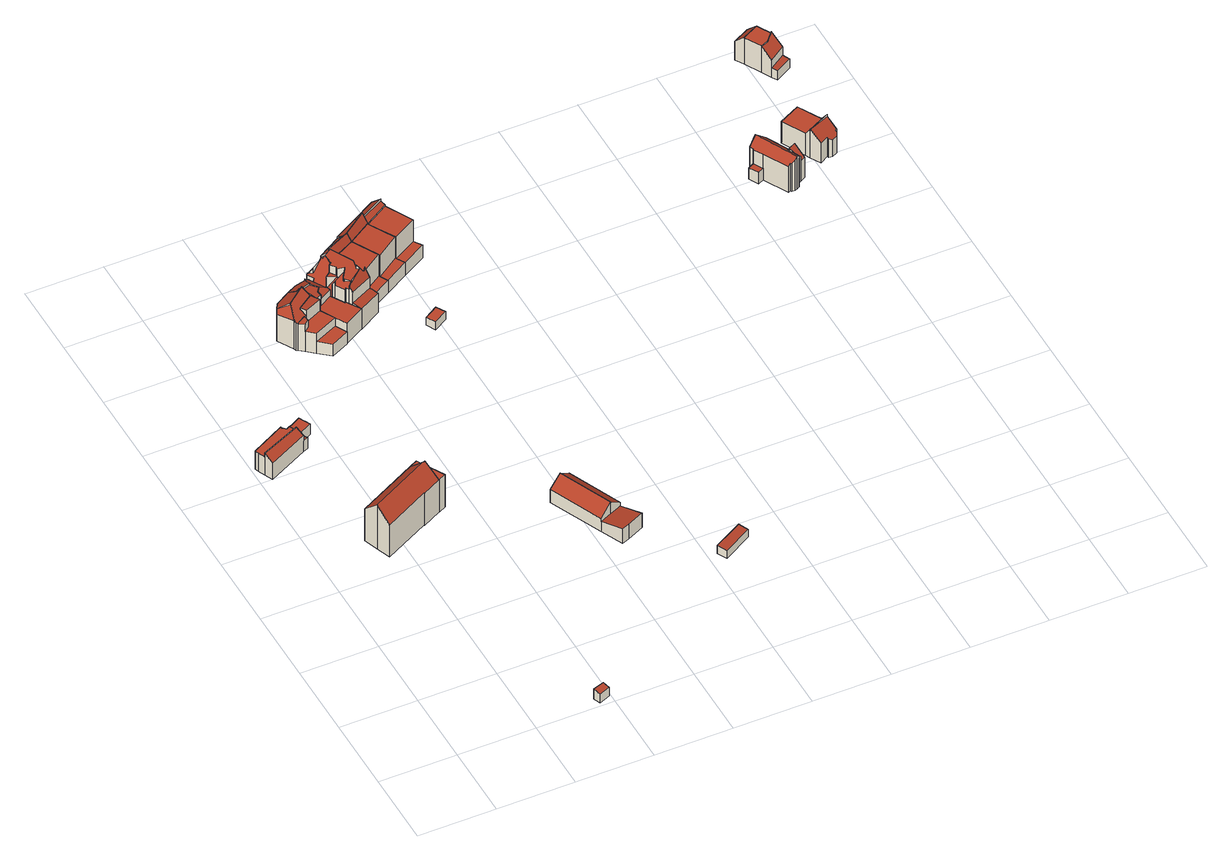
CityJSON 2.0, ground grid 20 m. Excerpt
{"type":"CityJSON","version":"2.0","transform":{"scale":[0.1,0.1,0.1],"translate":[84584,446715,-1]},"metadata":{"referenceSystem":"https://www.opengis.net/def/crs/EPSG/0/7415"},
"CityObjects":{
"building1":{"type":"Building","attributes":{"b3_dak_type":"multiple horizontal","b3_h_dak_50p":2.85,"b3_h_dak_70p":2.94,"b3_h_dak_max":3.11,"b3_h_dak_min":2.55,"b3_h_maaiveld":-0.027,"b3_kas_warenhuis":false,"b3_mutatie_ahn3_ahn4":false,"b3_reconstructie_onvolledig":false,"b3_rmse_lod12":0.13,"b3_rmse_lod13":0.13,"b3_rmse_lod22":0.0388,"b3_val3dity_lod12":"[]","b3_val3dity_lod13":"[]","b3_val3dity_lod22":"[]","b3_volume_lod12":18.17,"b3_volume_lod13":18.17,"b3_volume_lod22":17.84,"geconstateerd":false,"oorspronkelijkbouwjaar":1981,"status":"Pand in gebruik"},"children":["building1-1"]},
"building1-1":{"type":"BuildingPart","parents":["building1"],"geometry":[{"type":"Solid","lod":"2.2","boundaries":[[[[0,1,2,3]],[[4,0,3,5]],[[5,3,2,6]],[[6,2,1,7]],[[7,1,0,4]],[[7,4,5,6]]]],"semantics":{"surfaces":[{"type":"GroundSurface"},{"type":"WallSurface","on_footprint_edge":true},{"type":"RoofSurface"}],"values":[[0,1,1,1,1,2]]}}]},
"building2":{"type":"Building","attributes":{"b3_dak_type":"slanted","b3_h_dak_50p":5.91,"b3_h_dak_70p":6.19,"b3_h_dak_max":7.05,"b3_h_dak_min":2.43,"b3_h_maaiveld":0.254,"b3_kas_warenhuis":false,"b3_mutatie_ahn3_ahn4":false,"b3_reconstructie_onvolledig":false,"b3_rmse_lod12":1.48,"b3_rmse_lod13":1.48,"b3_rmse_lod22":0.233,"b3_val3dity_lod12":"[]","b3_val3dity_lod13":"[]","b3_val3dity_lod22":"[]","b3_volume_lod12":485.08,"b3_volume_lod13":485.08,"b3_volume_lod22":413.74,"geconstateerd":false,"oorspronkelijkbouwjaar":1905,"status":"Pand in gebruik"},"children":["building2-1"]},
"building2-1":{"type":"BuildingPart","parents":["building2"],"geometry":[{"type":"Solid","lod":"2.2","boundaries":[[[[8,9,10,11,12,13,14,15,16,17,18,19,20]],[[21,20,19,22]],[[23,15,14,24]],[[25,16,15,23]],[[26,27,12,11,28]],[[29,30,13,12,27]],[[31,10,9,32]],[[22,19,18,33]],[[33,18,17,34]],[[34,17,16,25]],[[24,14,13,30]],[[35,36,30,29]],[[28,11,10,31]],[[37,8,20,21,38]],[[39,40,36,35,41]],[[41,35,42,43]],[[44,32,9,8,37]],[[38,21,40,39,45]],[[46,47,27,26]],[[48,49,47,46]],[[43,42,49,48]],[[45,39,32,44]],[[40,21,22,33,34,25,23,24,30,36]],[[49,42,35,29,27,47]],[[32,39,41,43,48,46,26,28,31]],[[45,44,37,38]]]],"semantics":{"surfaces":[{"type":"GroundSurface"},{"type":"WallSurface","on_footprint_edge":true},{"type":"WallSurface","on_footprint_edge":false},{"type":"RoofSurface"}],"values":[[0,1,1,1,1,1,1,1,1,1,1,2,1,1,2,2,1,2,2,2,2,2,3,3,3,3]]}}]},
"building3":{"type":"Building","attributes":{"b3_dak_type":"slanted","b3_h_dak_50p":11.55,"b3_h_dak_70p":12.4,"b3_h_dak_max":13.78,"b3_h_dak_min":6.21,"b3_h_maaiveld":0.033,"b3_kas_warenhuis":false,"b3_mutatie_ahn3_ahn4":false,"b3_reconstructie_onvolledig":false,"b3_rmse_lod12":1.73,"b3_rmse_lod13":1.73,"b3_rmse_lod22":0.661,"b3_val3dity_lod12":"[]","b3_val3dity_lod13":"[]","b3_val3dity_lod22":"[]","b3_volume_lod12":1955.48,"b3_volume_lod13":1955.48,"b3_volume_lod22":1832.31,"geconstateerd":false,"oorspronkelijkbouwjaar":1899,"status":"Pand in gebruik"},"children":["building3-1"]},
"building3-1":{"type":"BuildingPart","parents":["building3"],"geometry":[{"type":"Solid","lod":"2.2","boundaries":[[[[50,51,52,53,54,55,56,57,58,59,60,61]],[[62,61,60,63]],[[64,53,52,65]],[[66,54,53,64]],[[67,68,69,70]],[[71,72,73]],[[68,67,73]],[[74,59,58,75]],[[76,50,61,62]],[[70,69,77]],[[78,57,56,79]],[[75,58,57,78]],[[63,60,59,74]],[[79,56,55,80]],[[80,55,54,66]],[[72,71,51,50,76]],[[65,52,51,71]],[[72,76,62,63,74,77,69,68,73]],[[70,80,66,64,65,71,73,67]],[[80,70,77,74,75,78,79]]]],"semantics":{"surfaces":[{"type":"GroundSurface"},{"type":"WallSurface","on_footprint_edge":true},{"type":"WallSurface","on_footprint_edge":false},{"type":"RoofSurface"}],"values":[[0,1,1,1,2,2,2,1,1,2,1,1,1,1,1,1,1,3,3,3]]}}]},
"building4":{"type":"Building","attributes":{"b3_dak_type":"slanted","b3_h_dak_50p":9.09,"b3_h_dak_70p":10.16,"b3_h_dak_max":11.31,"b3_h_dak_min":3.98,"b3_h_maaiveld":0.367,"b3_kas_warenhuis":false,"b3_mutatie_ahn3_ahn4":false,"b3_reconstructie_onvolledig":false,"b3_rmse_lod12":3.2,"b3_rmse_lod13":1.32,"b3_rmse_lod22":0.139,"b3_val3dity_lod12":"[]","b3_val3dity_lod13":"[]","b3_val3dity_lod22":"[]","b3_volume_lod12":1064.52,"b3_volume_lod13":913.78,"b3_volume_lod22":841.58,"geconstateerd":false,"oorspronkelijkbouwjaar":1900,"status":"Pand in gebruik"},"children":["building4-1"]},
"building4-1":{"type":"BuildingPart","parents":["building4"],"geometry":[{"type":"Solid","lod":"2.2","boundaries":[[[[81,82,83,84,85,86,87,88,89,90,91,92,93,94,95,96,97]],[[98,87,86,99]],[[100,88,87,98]],[[101,102,103]],[[104,105,92,91,106]],[[107,93,92,105]],[[108,84,83,109]],[[99,86,85,110]],[[111,112,82,81,113]],[[114,115,105,104]],[[116,97,96,117,118]],[[119,94,93,107]],[[109,83,82,112]],[[115,95,94,119]],[[117,96,95,115,114]],[[120,106,91,90,121,122]],[[123,89,88,100]],[[121,90,89,123,124]],[[118,117,125,126]],[[126,125,127,128]],[[122,121,129,130]],[[113,81,97,116]],[[131,108,132,133]],[[133,132,134,135,136]],[[110,85,84,108,131]],[[128,127,137,102,101]],[[135,134,138,139]],[[140,141,142,106,120]],[[124,123,143]],[[136,135,143]],[[130,129,141,140]],[[102,137,142,141]],[[139,138,112,111]],[[115,119,107,105]],[[128,101,103,116,118,126]],[[112,138,134,132,108,109]],[[136,143,123,100,98,99,110,131,133]],[[130,140,120,122]],[[142,137,127,125,117,114,104,106]],[[139,111,113,116,103,102,141,129,121,124,143,135]]]],"semantics":{"surfaces":[{"type":"GroundSurface"},{"type":"WallSurface","on_footprint_edge":true},{"type":"WallSurface","on_footprint_edge":false},{"type":"RoofSurface"}],"values":[[0,1,1,2,1,1,1,1,1,2,1,1,1,1,1,1,1,1,2,2,2,1,2,2,1,2,2,2,2,2,2,2,2,3,3,3,3,3,3,3]]}}]},
"building5":{"type":"Building","attributes":{"b3_dak_type":"slanted","b3_h_dak_50p":6.82,"b3_h_dak_70p":9.74,"b3_h_dak_max":11.32,"b3_h_dak_min":6.6,"b3_h_maaiveld":0.353,"b3_kas_warenhuis":false,"b3_mutatie_ahn3_ahn4":false,"b3_reconstructie_onvolledig":false,"b3_rmse_lod12":2.12,"b3_rmse_lod13":0.676,"b3_rmse_lod22":0.542,"b3_val3dity_lod12":"[]","b3_val3dity_lod13":"[]","b3_val3dity_lod22":"[]","b3_volume_lod12":765.83,"b3_volume_lod13":660.34,"b3_volume_lod22":647.32,"geconstateerd":false,"oorspronkelijkbouwjaar":1900,"status":"Pand in gebruik"},"children":["building5-1"]},
"building5-1":{"type":"BuildingPart","parents":["building5"],"geometry":[{"type":"Solid","lod":"2.2","boundaries":[[[[144,145,146,147,148,149,150,151,88,87,86,152,153,154,155,156]],[[157,155,154,158]],[[159,156,155,157]],[[160,87,88,161]],[[99,86,87,160]],[[158,154,153,162,163]],[[164,165,166,167,168]],[[161,88,151,165,164]],[[169,152,86,99]],[[170,148,147,171]],[[171,147,146,172]],[[173,144,156,159]],[[174,150,149,175]],[[172,146,145,176]],[[175,149,148,170]],[[177,178,179,180]],[[180,179,181,182]],[[168,167,183,184]],[[184,183,185]],[[163,162,185]],[[165,151,150,174,186]],[[162,153,152,169]],[[187,173,188]],[[189,190,188]],[[191,182,181,190,189]],[[178,192,176,193]],[[186,174,192,178,177]],[[167,166,182,191]],[[193,176,145,144,173,187]],[[162,169,99,160,161,164,168,184,185]],[[182,166,165,186,177,180]],[[192,174,175,170,171,172,176]],[[167,191,189,188,173,159,157,158,163,185,183]],[[193,187,188,190,181,179,178]]]],"semantics":{"surfaces":[{"type":"GroundSurface"},{"type":"WallSurface","on_footprint_edge":true},{"type":"WallSurface","on_footprint_edge":false},{"type":"RoofSurface"}],"values":[[0,1,1,1,1,1,2,1,1,1,1,1,1,1,1,2,2,2,2,2,1,1,2,2,2,2,2,2,1,3,3,3,3,3]]}}]},
"building6":{"type":"Building","attributes":{"b3_dak_type":"slanted","b3_h_dak_50p":4.64,"b3_h_dak_70p":5.34,"b3_h_dak_max":6.53,"b3_h_dak_min":2.81,"b3_h_maaiveld":0.026,"b3_kas_warenhuis":false,"b3_mutatie_ahn3_ahn4":false,"b3_reconstructie_onvolledig":false,"b3_rmse_lod12":1.1,"b3_rmse_lod13":1.1,"b3_rmse_lod22":0.06,"b3_val3dity_lod12":"[]","b3_val3dity_lod13":"[]","b3_val3dity_lod22":"[]","b3_volume_lod12":785.4,"b3_volume_lod13":785.4,"b3_volume_lod22":698.2,"geconstateerd":false,"oorspronkelijkbouwjaar":1922,"status":"Pand in gebruik"},"children":["building6-1"]},
"building6-1":{"type":"BuildingPart","parents":["building6"],"geometry":[{"type":"Solid","lod":"2.2","boundaries":[[[[194,195,196,197,198,199,200,201]],[[202,203,204,205]],[[205,204,197,196,206]],[[207,200,199,208]],[[203,209,208,210]],[[211,194,201,212]],[[212,201,200,207]],[[210,208,199,198,213]],[[206,196,195,214,215]],[[214,195,194,211]],[[213,198,197,204]],[[215,214,209,203,202]],[[215,202,205,206]],[[213,204,203,210]],[[209,214,211,212,207,208]]]],"semantics":{"surfaces":[{"type":"GroundSurface"},{"type":"WallSurface","on_footprint_edge":false},{"type":"WallSurface","on_footprint_edge":true},{"type":"RoofSurface"}],"values":[[0,1,2,2,1,2,2,2,2,2,2,1,3,3,3]]}}]},
"building7":{"type":"Building","attributes":{"b3_dak_type":"slanted","b3_h_dak_50p":11.55,"b3_h_dak_70p":13.02,"b3_h_dak_max":13.47,"b3_h_dak_min":3.03,"b3_h_maaiveld":0.288,"b3_kas_warenhuis":false,"b3_mutatie_ahn3_ahn4":false,"b3_reconstructie_onvolledig":false,"b3_rmse_lod12":3.9,"b3_rmse_lod13":1.81,"b3_rmse_lod22":0.837,"b3_val3dity_lod12":"[]","b3_val3dity_lod13":"[]","b3_val3dity_lod22":"[303]","b3_volume_lod12":1365.34,"b3_volume_lod13":1199.77,"b3_volume_lod22":1113.58,"geconstateerd":false,"oorspronkelijkbouwjaar":1904,"status":"Pand in gebruik"},"children":["building7-1"]},
"building7-1":{"type":"BuildingPart","parents":["building7"],"geometry":[{"type":"Solid","lod":"2.2","boundaries":[[[[216,217,218,219,220,221,222,223,224,225,226,227,228,229,230,231,232,233,234]],[[235,236,237,238]],[[239,227,226,240]],[[240,226,225,241]],[[242,243,244,245]],[[246,223,222,247]],[[238,237,224,223,246,248]],[[249,217,216,250]],[[250,216,234,251]],[[252,219,218,170]],[[170,218,217,249]],[[248,246,253]],[[254,232,231,255]],[[256,257,228,227,239]],[[258,259,260]],[[257,256,260]],[[261,229,228,257]],[[247,222,221,262]],[[241,225,224,237]],[[263,254,264]],[[265,266,233,232,254,263]],[[267,268,269]],[[270,271,269]],[[272,273,274,275]],[[276,277,278]],[[273,272,278]],[[279,280,281]],[[282,283,281]],[[284,285,286]],[[236,235,286]],[[285,284,287,280,279]],[[288,255,231,230,289]],[[275,274,290]],[[255,288,291]],[[243,242,291]],[[268,267,292,293]],[[294,295,296]],[[259,258,296]],[[289,230,229,261]],[[297,298,220,219,252,299]],[[251,234,233,266]],[[293,292,295,294]],[[271,270,300,301,302]],[[302,301,303,304]],[[298,297,305]],[[306,290,305]],[[262,221,220,298]],[[290,306,307]],[[245,244,307]],[[301,300,283,282]],[[304,303,280,279,308]],[[308,279,280,287,309,310]],[[310,309,311]],[[277,276,311]],[[299,252,266,265]],[[312,264,254,255,291,242,245]],[[292,289,261,257,260,259,296,295]],[[310,311,276,278,272,275,290,307,244,243,291,288,289,292,267,269,271,302,304,308]],[[262,298,305,290,274,273,278,277,253,246,247]],[[299,265,263,264,312,245,307,306,305,297]],[[283,300,270,269,268,293,294,296,258,260,256,239,240,241,237,236,286,285,279,281]],[[280,303,301,282,281]],[[277,311,309,287,284,286,235,238,248,253]],[[266,252,170,249,250,251]]]],"semantics":{"surfaces":[{"type":"GroundSurface"},{"type":"WallSurface","on_footprint_edge":false},{"type":"WallSurface","on_footprint_edge":true},{"type":"RoofSurface"}],"values":[[0,1,2,2,1,2,2,2,2,2,2,1,2,2,1,1,2,2,2,1,2,1,1,1,1,1,1,1,1,1,1,2,1,1,1,1,1,1,2,2,2,1,1,1,1,1,2,1,1,1,1,1,1,1,1,3,3,3,3,3,3,3,3,3]]}}]},
"building8":{"type":"Building","attributes":{"b3_dak_type":"slanted","b3_h_dak_50p":10.78,"b3_h_dak_70p":10.84,"b3_h_dak_max":12.98,"b3_h_dak_min":4.03,"b3_h_maaiveld":0.214,"b3_kas_warenhuis":false,"b3_mutatie_ahn3_ahn4":false,"b3_reconstructie_onvolledig":false,"b3_rmse_lod12":2.91,"b3_rmse_lod13":0.528,"b3_rmse_lod22":0.0645,"b3_val3dity_lod12":"[]","b3_val3dity_lod13":"[]","b3_val3dity_lod22":"[]","b3_volume_lod12":1016.27,"b3_volume_lod13":905.14,"b3_volume_lod22":918.33,"geconstateerd":false,"oorspronkelijkbouwjaar":1904,"status":"Pand in gebruik"},"children":["building8-1"]},
"building8-1":{"type":"BuildingPart","parents":["building8"],"geometry":[{"type":"Solid","lod":"2.2","boundaries":[[[[313,314,315,316,317,318,319,320,321,322]],[[323,314,313,324]],[[324,313,322,325]],[[326,327,325,328]],[[327,315,314,323]],[[329,316,315,327,326]],[[330,320,319,331]],[[331,319,318,332]],[[333,321,320,330,334]],[[334,330,335,336]],[[332,318,317,335]],[[337,333,338]],[[339,329,338]],[[336,335,317,316,329,339]],[[328,325,322,321,333,337]],[[327,323,324,325]],[[332,335,330,331]],[[336,339,338,333,334]],[[328,337,338,329,326]]]],"semantics":{"surfaces":[{"type":"GroundSurface"},{"type":"WallSurface","on_footprint_edge":true},{"type":"WallSurface","on_footprint_edge":false},{"type":"RoofSurface"}],"values":[[0,1,1,2,1,1,1,1,1,2,1,2,2,1,1,3,3,3,3]]}}]},
"building9":{"type":"Building","attributes":{"b3_dak_type":"multiple horizontal","b3_h_dak_50p":2.67,"b3_h_dak_70p":2.73,"b3_h_dak_max":2.9,"b3_h_dak_min":2.49,"b3_h_maaiveld":0.209,"b3_kas_warenhuis":false,"b3_mutatie_ahn3_ahn4":false,"b3_reconstructie_onvolledig":false,"b3_rmse_lod12":0.104,"b3_rmse_lod13":0.104,"b3_rmse_lod22":0.0253,"b3_val3dity_lod12":"[]","b3_val3dity_lod13":"[]","b3_val3dity_lod22":"[]","b3_volume_lod12":58.28,"b3_volume_lod13":58.28,"b3_volume_lod22":56.95,"geconstateerd":false,"oorspronkelijkbouwjaar":1981,"status":"Pand in gebruik"},"children":["building9-1"]},
"building9-1":{"type":"BuildingPart","parents":["building9"],"geometry":[{"type":"Solid","lod":"2.2","boundaries":[[[[340,341,342,343]],[[344,340,343,345]],[[345,343,342,346]],[[346,342,341,347]],[[347,341,340,344]],[[347,344,345,346]]]],"semantics":{"surfaces":[{"type":"GroundSurface"},{"type":"WallSurface","on_footprint_edge":true},{"type":"RoofSurface"}],"values":[[0,1,1,1,1,2]]}}]},
"building10":{"type":"Building","attributes":{"b3_dak_type":"multiple horizontal","b3_h_dak_50p":2.46,"b3_h_dak_70p":2.49,"b3_h_dak_max":2.7,"b3_h_dak_min":2.39,"b3_h_maaiveld":0.014,"b3_kas_warenhuis":false,"b3_mutatie_ahn3_ahn4":false,"b3_reconstructie_onvolledig":false,"b3_rmse_lod12":0.05,"b3_rmse_lod13":0.05,"b3_rmse_lod22":0.03,"b3_val3dity_lod12":"[]","b3_val3dity_lod13":"[]","b3_val3dity_lod22":"[]","b3_volume_lod12":26.76,"b3_volume_lod13":26.76,"b3_volume_lod22":26.62,"geconstateerd":false,"oorspronkelijkbouwjaar":1993,"status":"Pand in gebruik"},"children":["building10-1"]},
"building10-1":{"type":"BuildingPart","parents":["building10"],"geometry":[{"type":"Solid","lod":"2.2","boundaries":[[[[348,349,350,351]],[[352,350,349,353]],[[354,351,350,352]],[[355,348,351,354]],[[353,349,348,355]],[[353,355,354,352]]]],"semantics":{"surfaces":[{"type":"GroundSurface"},{"type":"WallSurface","on_footprint_edge":true},{"type":"RoofSurface"}],"values":[[0,1,1,1,1,2]]}}]},
"building11":{"type":"Building","attributes":{"b3_dak_type":"slanted","b3_h_dak_50p":10.81,"b3_h_dak_70p":10.89,"b3_h_dak_max":12.91,"b3_h_dak_min":4.08,"b3_h_maaiveld":0.164,"b3_kas_warenhuis":false,"b3_mutatie_ahn3_ahn4":false,"b3_reconstructie_onvolledig":false,"b3_rmse_lod12":2.96,"b3_rmse_lod13":0.454,"b3_rmse_lod22":0.0543,"b3_val3dity_lod12":"[]","b3_val3dity_lod13":"[]","b3_val3dity_lod22":"[]","b3_volume_lod12":1028.47,"b3_volume_lod13":914.38,"b3_volume_lod22":928.9,"geconstateerd":false,"oorspronkelijkbouwjaar":1904,"status":"Pand in gebruik"},"children":["building11-1"]},
"building11-1":{"type":"BuildingPart","parents":["building11"],"geometry":[{"type":"Solid","lod":"2.2","boundaries":[[[[315,314,356,357,358,359,360,318,361,316]],[[362,314,315,363]],[[364,365,363,326]],[[366,356,314,362]],[[365,357,356,366]],[[367,361,318,368]],[[368,318,360,369]],[[370,367,371,372]],[[369,360,359,371]],[[339,329,316,361,367,370]],[[326,363,315,316,329]],[[373,374,375]],[[329,339,375]],[[374,373,358,357,365,364]],[[372,371,359,358,373]],[[365,366,362,363]],[[369,371,367,368]],[[374,364,326,329,375]],[[372,373,375,339,370]]]],"semantics":{"surfaces":[{"type":"GroundSurface"},{"type":"WallSurface","on_footprint_edge":true},{"type":"WallSurface","on_footprint_edge":false},{"type":"RoofSurface"}],"values":[[0,1,2,1,1,1,1,2,1,1,1,2,2,1,1,3,3,3,3]]}}]},
"building12":{"type":"Building","attributes":{"b3_dak_type":"slanted","b3_h_dak_50p":10.84,"b3_h_dak_70p":10.91,"b3_h_dak_max":13.4,"b3_h_dak_min":4.07,"b3_h_maaiveld":0.117,"b3_kas_warenhuis":false,"b3_mutatie_ahn3_ahn4":false,"b3_reconstructie_onvolledig":false,"b3_rmse_lod12":2.73,"b3_rmse_lod13":0.561,"b3_rmse_lod22":0.261,"b3_val3dity_lod12":"[]","b3_val3dity_lod13":"[]","b3_val3dity_lod22":"[]","b3_volume_lod12":1058.71,"b3_volume_lod13":948.37,"b3_volume_lod22":953.14,"geconstateerd":false,"oorspronkelijkbouwjaar":1904,"status":"Pand in gebruik"},"children":["building12-1"]},
"building12-1":{"type":"BuildingPart","parents":["building12"],"geometry":[{"type":"Solid","lod":"2.2","boundaries":[[[[376,377,378,379,380,381,382,383,384,385,386]],[[387,377,376,388,389]],[[390,378,377,387]],[[391,379,378,390]],[[392,393,394,395]],[[393,385,384,396]],[[396,384,383,397]],[[397,383,382,394]],[[389,388,398,399]],[[388,376,386,400,401]],[[399,398,380,379,391]],[[401,400,402,403]],[[403,402,381,380,398]],[[395,394,382,381,402]],[[400,386,385,393,392]],[[397,394,393,396]],[[399,391,390,387,389]],[[403,398,388,401]],[[400,392,395,402]]]],"semantics":{"surfaces":[{"type":"GroundSurface"},{"type":"WallSurface","on_footprint_edge":true},{"type":"WallSurface","on_footprint_edge":false},{"type":"RoofSurface"}],"values":[[0,1,1,1,2,1,1,1,2,1,1,2,1,1,1,3,3,3,3]]}}]},
"building13":{"type":"Building","attributes":{"b3_dak_type":"slanted","b3_h_dak_50p":8.36,"b3_h_dak_70p":8.92,"b3_h_dak_max":9.94,"b3_h_dak_min":3.29,"b3_h_maaiveld":-0.233,"b3_kas_warenhuis":false,"b3_mutatie_ahn3_ahn4":false,"b3_reconstructie_onvolledig":false,"b3_rmse_lod12":1.68,"b3_rmse_lod13":1.16,"b3_rmse_lod22":0.164,"b3_val3dity_lod12":"[]","b3_val3dity_lod13":"[]","b3_val3dity_lod22":"[]","b3_volume_lod12":697.69,"b3_volume_lod13":680.64,"b3_volume_lod22":629.13,"geconstateerd":false,"oorspronkelijkbouwjaar":1913,"status":"Pand in gebruik"},"children":["building13-1"]},
"building13-1":{"type":"BuildingPart","parents":["building13"],"geometry":[{"type":"Solid","lod":"2.2","boundaries":[[[[404,405,406,407,408,409,410,411,412,413,414,415,416,417,418,419,420,421,422,423]],[[424,412,411,425]],[[426,413,412,424]],[[427,405,404,428]],[[429,430,431]],[[432,427,431]],[[433,419,418,434]],[[435,436,417,416,437]],[[434,418,417,436]],[[438,415,414,439]],[[439,414,413,426]],[[437,416,415,438]],[[440,441,442]],[[443,444,442]],[[445,409,408,441,440]],[[425,411,410,446]],[[446,410,409,445]],[[447,407,406,448]],[[441,408,407,447]],[[449,423,422,450]],[[428,404,423,449]],[[450,422,421,451]],[[452,420,419,433]],[[448,406,405,427,432]],[[453,452,436,435]],[[451,421,420,452,453]],[[454,455,456]],[[430,429,456]],[[455,454,444,443]],[[448,443,442,441,447]],[[444,454,456,429,431,427,428,449,424,425,446,445,440,442]],[[436,452,433,434]],[[451,453,435,437,438,439,426,424,449,450]],[[455,443,448,432,431,430,456]]]],"semantics":{"surfaces":[{"type":"GroundSurface"},{"type":"WallSurface","on_footprint_edge":true},{"type":"WallSurface","on_footprint_edge":false},{"type":"RoofSurface"}],"values":[[0,1,1,1,2,2,1,1,1,1,1,1,2,2,1,1,1,1,1,1,1,1,1,1,2,1,2,2,2,3,3,3,3,3]]}}]},
"building14":{"type":"Building","attributes":{"b3_dak_type":"slanted","b3_h_dak_50p":6.6,"b3_h_dak_70p":6.81,"b3_h_dak_max":8.71,"b3_h_dak_min":5.87,"b3_h_maaiveld":-0.188,"b3_kas_warenhuis":false,"b3_mutatie_ahn3_ahn4":false,"b3_reconstructie_onvolledig":false,"b3_rmse_lod12":0.603,"b3_rmse_lod13":0.603,"b3_rmse_lod22":0.208,"b3_val3dity_lod12":"[]","b3_val3dity_lod13":"[]","b3_val3dity_lod22":"[]","b3_volume_lod12":484.22,"b3_volume_lod13":484.22,"b3_volume_lod22":482.44,"geconstateerd":false,"oorspronkelijkbouwjaar":1913,"status":"Pand in gebruik"},"children":["building14-1"]},
"building14-1":{"type":"BuildingPart","parents":["building14"],"geometry":[{"type":"Solid","lod":"2.2","boundaries":[[[[457,458,459,460,461,462,463,464,465,466,467,468,469,470]],[[471,458,457,472]],[[472,457,470,473]],[[474,459,458,471]],[[475,476,460,459,474]],[[477,478,479]],[[476,475,479]],[[478,477,465,464,480]],[[473,470,469,481]],[[481,469,468,482]],[[482,468,467,483]],[[484,461,460,476]],[[485,463,462,486]],[[483,467,466,487]],[[486,462,461,484]],[[480,464,463,485]],[[487,466,465,477]],[[484,476,479,478,480]],[[480,485,486,484]],[[487,477,479,475,474,471,472,473,481,482,483]]]],"semantics":{"surfaces":[{"type":"GroundSurface"},{"type":"WallSurface","on_footprint_edge":true},{"type":"WallSurface","on_footprint_edge":false},{"type":"RoofSurface"}],"values":[[0,1,1,1,1,2,2,1,1,1,1,1,1,1,1,1,1,3,3,3]]}}]},
"building15":{"type":"Building","attributes":{"b3_dak_type":"slanted","b3_h_dak_50p":7.84,"b3_h_dak_70p":8.28,"b3_h_dak_max":8.48,"b3_h_dak_min":2.97,"b3_h_maaiveld":0.064,"b3_kas_warenhuis":false,"b3_mutatie_ahn3_ahn4":false,"b3_reconstructie_onvolledig":false,"b3_rmse_lod12":2.17,"b3_rmse_lod13":0.98,"b3_rmse_lod22":0.0294,"b3_val3dity_lod12":"[]","b3_val3dity_lod13":"[]","b3_val3dity_lod22":"[]","b3_volume_lod12":464.18,"b3_volume_lod13":420.84,"b3_volume_lod22":388.45,"geconstateerd":false,"oorspronkelijkbouwjaar":1978,"status":"Pand in gebruik"},"children":["building15-1"]},
"building15-1":{"type":"BuildingPart","parents":["building15"],"geometry":[{"type":"Solid","lod":"2.2","boundaries":[[[[488,489,490,491,492,493,494,495,496,497]],[[498,488,497,499]],[[499,497,496,500]],[[501,502,500,503]],[[504,493,492,505]],[[506,495,494,507]],[[508,509,510]],[[511,506,510]],[[505,492,491,512,513]],[[502,489,488,498]],[[503,500,496,495,506,511]],[[514,490,489,502,501]],[[513,512,507,515]],[[515,507,494,493,504]],[[512,491,490,514,516]],[[516,514,509,508]],[[502,498,499,500]],[[515,504,505,513]],[[516,508,510,506,507,512]],[[509,514,501,503,511,510]]]],"semantics":{"surfaces":[{"type":"GroundSurface"},{"type":"WallSurface","on_footprint_edge":true},{"type":"WallSurface","on_footprint_edge":false},{"type":"RoofSurface"}],"values":[[0,1,1,2,1,1,2,2,1,1,1,1,2,1,1,2,3,3,3,3]]}}]}
},
"vertices":[
[366,7,10],[359,26,10],[388,36,10],[395,18,10],[366,7,37],[395,18,37],[388,36,41],[359,26,41],
[28,996,13],[19,1017,13],[12,1034,13],[9,1045,13],[95,1089,13],[105,1094,13],[157,1121,13],[162,1109,13],[164,1106,13],[171,1091,13],[135,1072,13],[145,1053,13],[132,1047,13],[132,1047,46],[145,1053,46],[162,1109,45],[157,1121,45],[164,1106,45],[95,1089,70],[95,1089,49],[9,1045,69],[105,1094,49],[105,1094,44],[12,1034,69],[19,1017,69],[135,1072,45],[171,1091,46],[113,1082,54],[113,1082,44],[28,996,63],[132,1047,63],[122,1064,70],[122,1064,45],[113,1082,70],[104,1077,54],[104,1077,70],[19,1017,81],[122,1064,79],[95,1084,70],[95,1084,50],[97,1084,70],[97,1084,50],
[321,734,10],[320,735,10],[271,710,10],[271,711,10],[153,651,10],[140,688,10],[127,725,10],[128,726,10],[230,777,10],[282,804,10],[302,814,10],[339,743,10],[339,743,111],[302,814,110],[271,711,110],[271,710,109],[153,651,109],[301,769,148],[301,769,111],[296,767,111],[296,767,148],[320,735,110],[320,735,111],[319,736,111],[282,804,110],[230,777,110],[321,734,111],[282,803,110],[128,726,109],[127,725,109],[140,688,147],
[266,1353,14],[263,1359,14],[239,1400,14],[244,1409,14],[255,1429,14],[293,1450,14],[305,1430,14],[314,1435,14],[317,1430,14],[329,1409,14],[342,1386,14],[363,1350,14],[379,1321,14],[332,1299,14],[302,1323,14],[282,1340,14],[269,1350,14],[305,1430,116],[293,1450,101],[314,1435,117],[291,1363,101],[291,1363,97],[275,1355,98],[363,1350,77],[363,1350,52],[342,1386,78],[379,1321,51],[244,1409,104],[239,1400,98],[255,1429,99],[263,1359,103],[263,1359,102],[266,1353,99],[302,1323,77],[302,1323,51],[269,1350,97],[282,1340,77],[282,1340,98],[332,1299,50],[342,1386,113],[329,1409,110],[329,1409,111],[317,1430,121],[317,1430,126],[294,1350,77],[294,1350,100],[293,1352,77],[293,1352,100],[290,1382,107],[290,1382,112],[244,1409,105],[270,1395,118],[270,1395,123],[271,1395,119],[271,1395,121],[271,1395,123],[291,1363,77],[272,1395,119],[272,1395,120],[299,1366,113],[299,1366,96],[299,1366,77],[285,1406,122],
[379,1427,14],[384,1419,14],[405,1385,14],[407,1386,14],[430,1350,14],[379,1322,14],[338,1394,14],[319,1427,14],[318,1465,14],[343,1467,14],[354,1468,14],[356,1464,14],[357,1465,14],[356,1464,100],[354,1468,100],[357,1465,99],[305,1430,117],[314,1435,116],[343,1467,103],[343,1467,107],[319,1427,123],[319,1427,118],[339,1436,116],[339,1436,120],[339,1436,122],[318,1465,98],[430,1350,77],[407,1386,77],[405,1385,77],[379,1427,99],[338,1394,77],[379,1322,77],[384,1419,78],[352,1401,109],[352,1401,98],[349,1413,105],[349,1413,111],[358,1424,108],[358,1424,111],[341,1437,118],[341,1437,122],[342,1452,112],[338,1394,110],[379,1427,102],[374,1425,103],[360,1427,110],[360,1427,109],[358,1424,113],[352,1401,77],[384,1419,96],
[646,456,10],[621,514,10],[559,651,10],[592,666,10],[622,680,10],[683,544,10],[709,484,10],[665,464,10],[653,530,74],[653,530,73],[592,666,74],[592,666,76],[559,651,50],[709,484,55],[683,544,38],[653,530,39],[683,544,49],[646,456,55],[665,464,55],[622,680,51],[621,514,40],[621,514,49],
[479,1399,13],[488,1383,13],[430,1350,13],[417,1371,13],[412,1378,13],[407,1386,13],[405,1385,13],[391,1408,13],[387,1414,13],[357,1465,13],[370,1473,13],[360,1490,13],[362,1492,13],[409,1518,13],[423,1494,13],[453,1441,13],[469,1415,13],[476,1402,13],[478,1398,13],[396,1415,123],[396,1415,82],[387,1414,67],[387,1414,116],[360,1490,93],[370,1473,93],[357,1465,65],[448,1415,151],[448,1415,140],[455,1411,140],[455,1411,142],[391,1408,117],[405,1385,116],[391,1408,128],[488,1383,73],[479,1399,77],[478,1398,77],[417,1371,83],[394,1412,125],[469,1415,115],[453,1441,116],[362,1492,97],[362,1492,94],[372,1480,103],[372,1480,119],[364,1489,98],[409,1518,95],[407,1386,121],[469,1415,136],[464,1408,130],[476,1402,111],[476,1402,79],[401,1478,142],[401,1478,146],[403,1472,142],[405,1457,133],[405,1457,142],[407,1399,140],[407,1399,133],[408,1396,132],[408,1396,140],[412,1407,140],[412,1407,149],[409,1402,140],[409,1432,118],[409,1432,117],[409,1433,117],[384,1439,120],[384,1439,85],[410,1429,114],[410,1429,115],[409,1428,114],[409,1432,108],[453,1441,141],[423,1494,143],[420,1384,139],[450,1422,140],[399,1480,143],[399,1480,144],[394,1484,140],[394,1484,134],[388,1483,130],[412,1378,131],[412,1378,121],[417,1371,115],[398,1451,116],[398,1451,119],[398,1451,142],[408,1439,117],[408,1439,141],[417,1382,132],[420,1384,133],[446,1404,140],[409,1432,141],[426,1428,130],[426,1428,141],[418,1416,140],[456,1410,141],
[409,1518,12],[468,1553,12],[481,1530,12],[488,1519,12],[525,1455,12],[538,1432,12],[478,1398,12],[467,1417,12],[427,1486,12],[420,1498,12],[468,1553,109],[409,1518,108],[420,1498,133],[481,1530,140],[481,1530,137],[420,1498,144],[488,1519,118],[467,1417,51],[478,1398,50],[538,1432,50],[427,1486,119],[467,1417,117],[525,1455,51],[525,1455,117],[427,1486,121],[477,1513,119],[488,1519,119],
[836,305,12],[822,329,12],[897,370,12],[910,347,12],[836,305,35],[910,347,35],[897,370,38],[822,329,38],
[603,1321,10],[616,1297,10],[581,1277,10],[568,1301,10],[581,1277,35],[616,1297,35],[568,1301,34],[603,1321,34],
[528,1587,12],[539,1568,12],[547,1555,12],[584,1491,12],[598,1467,12],[527,1451,12],[468,1553,113],[481,1530,134],[539,1568,146],[539,1568,131],[528,1587,113],[527,1451,51],[538,1432,51],[598,1467,52],[527,1451,117],[584,1491,52],[584,1491,117],[547,1555,119],[547,1555,121],[510,1533,119],
[540,1566,11],[528,1587,11],[589,1622,11],[590,1621,11],[602,1600,11],[608,1590,11],[646,1522,11],[659,1502,11],[598,1467,11],[586,1488,11],[547,1554,11],[528,1587,112],[540,1566,130],[540,1566,135],[589,1622,112],[590,1621,113],[586,1488,118],[586,1488,52],[646,1522,51],[646,1522,118],[598,1467,51],[659,1502,51],[602,1600,130],[602,1600,136],[547,1554,119],[547,1554,122],[608,1590,120],[608,1590,123],
[1505,1456,8],[1536,1394,8],[1542,1382,8],[1555,1357,8],[1541,1350,8],[1533,1346,8],[1534,1343,8],[1530,1335,8],[1523,1331,8],[1516,1328,8],[1507,1329,8],[1505,1332,8],[1500,1329,8],[1467,1392,8],[1452,1384,8],[1439,1409,8],[1454,1417,8],[1455,1418,8],[1450,1428,8],[1470,1438,8],[1523,1331,109],[1530,1335,102],[1516,1328,102],[1536,1394,70],[1505,1456,70],[1526,1389,81],[1526,1389,78],[1528,1390,78],[1536,1394,79],[1439,1409,43],[1452,1384,44],[1467,1392,87],[1467,1392,44],[1500,1329,88],[1505,1332,94],[1507,1329,94],[1541,1350,85],[1541,1350,70],[1531,1364,88],[1525,1373,98],[1525,1373,89],[1533,1346,94],[1534,1343,94],[1555,1357,70],[1542,1382,98],[1470,1438,109],[1450,1428,87],[1455,1418,87],[1454,1417,43],[1454,1417,86],[1522,1377,90],[1522,1377,91],[1523,1381,87],
[1633,1393,8],[1631,1396,8],[1609,1384,8],[1595,1410,8],[1589,1422,8],[1558,1483,8],[1612,1510,8],[1643,1449,8],[1650,1434,8],[1662,1411,8],[1658,1409,8],[1660,1407,8],[1656,1398,8],[1642,1391,8],[1631,1396,68],[1633,1393,65],[1642,1391,60],[1609,1384,69],[1595,1410,98],[1595,1410,95],[1650,1434,94],[1650,1434,100],[1613,1417,96],[1643,1449,77],[1656,1398,59],[1660,1407,65],[1658,1409,68],[1589,1422,76],[1612,1510,75],[1558,1483,75],[1662,1411,68],
[1641,1670,11],[1633,1684,11],[1620,1709,11],[1597,1751,11],[1584,1773,11],[1627,1796,11],[1639,1773,11],[1659,1737,11],[1674,1710,11],[1683,1693,11],[1641,1670,40],[1683,1693,40],[1674,1710,41],[1633,1684,64],[1633,1684,41],[1674,1710,67],[1627,1796,68],[1584,1773,68],[1659,1737,93],[1639,1773,93],[1640,1718,93],[1640,1718,90],[1646,1724,93],[1659,1737,98],[1597,1751,93],[1597,1751,94],[1620,1709,92],[1639,1773,94],[1620,1709,93]
]}
